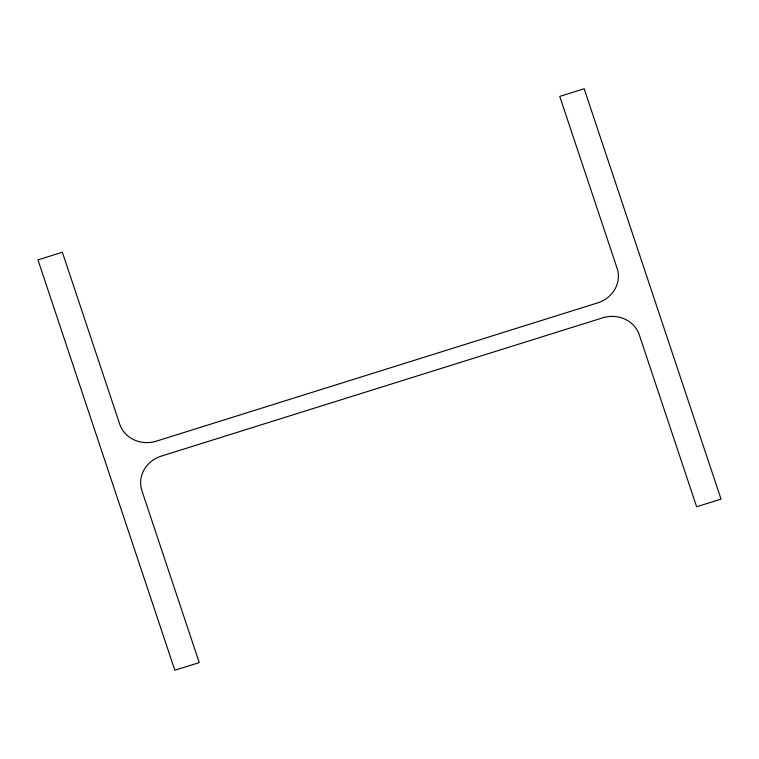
<?xml version="1.0" encoding="UTF-8"?>
<svg xmlns="http://www.w3.org/2000/svg" width="759" height="759" viewBox="0 0 759 759"><rect width="100%" height="100%" fill="white"/><g stroke="black" fill="none" stroke-linecap="round" stroke-linejoin="round"><path stroke-width="1.14" d="M62.371 252.235L37.95 259.882L174.826 670.254L199.247 662.598L141.895 490.665A29.44 27.144 -11.4 0 1 161.373 456.102L602.618 317.85A29.44 27.144 -11.4 0 1 639.287 334.833L696.629 506.765L721.05 499.118L584.174 88.746L559.753 96.402L617.105 268.335A29.44 27.144 -11.4 0 1 597.627 302.898L156.382 441.15A29.44 27.144 -11.4 0 1 119.713 424.167L62.371 252.235"/></g></svg>
